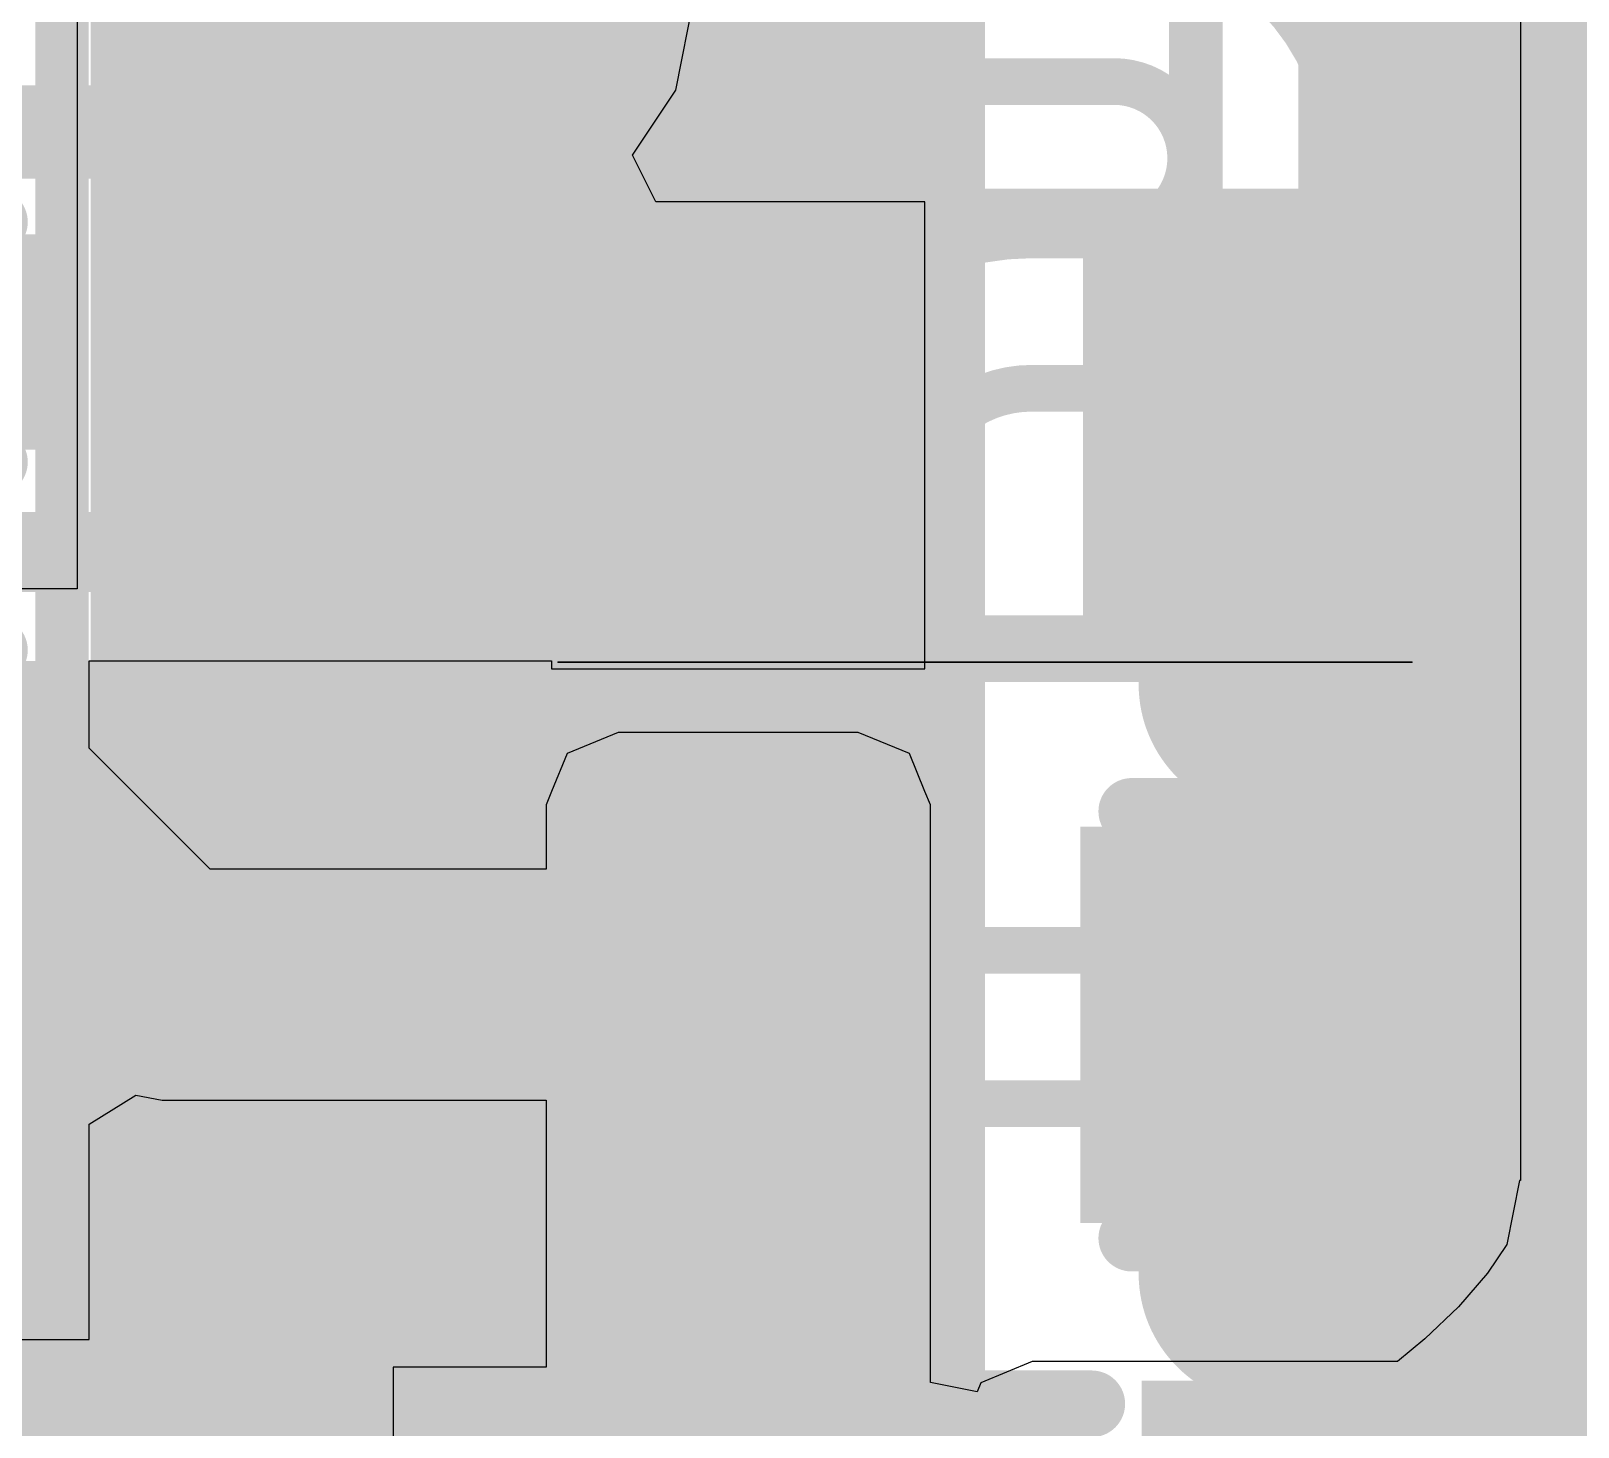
# Model space of a CAD drawing. Header units: inches. Extents: x -6 to 283, y -12 to 154.
# Drawn here: x 28.235 to 31.181, y -4.128 to -1.469 of the extents above; entities that cross this region are included whole.
import ezdxf

# ---------------------------------------------------------------- set-up
doc = ezdxf.new("R2010")
doc.units = ezdxf.units.IN
for name, color, linetype in [('Bottom Layer', 5, 'Continuous'), ('Bottom Paste', 16, 'Continuous'), ('Bottom Solder', 6, 'Continuous'), ('Drill Drawing', 1, 'Continuous'), ('GND-1', 16, 'Continuous'), ('Signal L1', 76, 'Continuous'), ('Signal L2', 6, 'Continuous'), ('Top Layer', 1, 'Continuous'), ('Top Overlay', 2, 'Continuous'), ('Top Paste', 8, 'Continuous'), ('Top Solder', 216, 'Continuous'), ('Via Holes', 16, 'Continuous')]:
    doc.layers.add(name, color=color, linetype=linetype)

# ---------------------------------------------------------------- blocks, each defined once
blk = doc.blocks.new('R___0402_153')
at = {"layer": 'Top Layer'}
for points in [[(-0.6985, -0.3175), (-0.6985, 0.3175), (-0.2413, 0.3175), (-0.2413, -0.3175)], [(0.2413, -0.3175), (0.2413, 0.3175), (0.6985, 0.3175), (0.6985, -0.3175)]]:
    blk.add_hatch(color=1, dxfattribs=at).paths.add_polyline_path(points)
at = {"layer": 'Top Paste'}
for points in [[(-0.6985, -0.3175), (-0.6985, 0.3175), (-0.2413, 0.3175), (-0.2413, -0.3175)], [(0.2413, -0.3175), (0.2413, 0.3175), (0.6985, 0.3175), (0.6985, -0.3175)]]:
    blk.add_hatch(color=8, dxfattribs=at).paths.add_polyline_path(points)
at = {"layer": 'Top Solder'}
for points in [[(-0.7535, -0.3725), (-0.7535, 0.3725), (-0.1863, 0.3725), (-0.1863, -0.3725)], [(0.1863, -0.3725), (0.1863, 0.3725), (0.7535, 0.3725), (0.7535, -0.3725)]]:
    blk.add_hatch(color=216, dxfattribs=at).paths.add_polyline_path(points)
at = {"layer": 'Top Overlay'}
for points in [[(-0.7874, 0.4064, 0.127, 0.127, 0), (0.7874, 0.4064, 0.127, 0.127, 0)], [(-0.7874, -0.4064, 0.127, 0.127, 0), (-0.7874, 0.4064, 0.127, 0.127, 0)], [(0.7874, -0.4064, 0.127, 0.127, 0), (0.7874, 0.4064, 0.127, 0.127, 0)], [(-0.7874, -0.4064, 0.127, 0.127, 0), (0.7874, -0.4064, 0.127, 0.127, 0)], [(-0.8128, -0.4318, 0.00323, 0.00323, 0), (0.8128, -0.4318, 0.00323, 0.00323, 0)]]:
    blk.add_lwpolyline(points, format="xyseb", dxfattribs=at)
for points in [[(-0.8191, 0.4064, 0.0635, 0.0635, 1), (-0.7556, 0.4064, 0.0635, 0.0635, 1)], [(-0.8191, 0.4064, 0.0635, 0.0635, 1), (-0.7556, 0.4064, 0.0635, 0.0635, 1)], [(0.7556, 0.4064, 0.0635, 0.0635, 1), (0.8191, 0.4064, 0.0635, 0.0635, 1)], [(0.7556, 0.4064, 0.0635, 0.0635, 1), (0.8191, 0.4064, 0.0635, 0.0635, 1)], [(-0.8191, -0.4064, 0.0635, 0.0635, 1), (-0.7556, -0.4064, 0.0635, 0.0635, 1)], [(-0.8191, -0.4064, 0.0635, 0.0635, 1), (-0.7556, -0.4064, 0.0635, 0.0635, 1)], [(0.7556, -0.4064, 0.0635, 0.0635, 1), (0.8191, -0.4064, 0.0635, 0.0635, 1)], [(0.7556, -0.4064, 0.0635, 0.0635, 1), (0.8191, -0.4064, 0.0635, 0.0635, 1)], [(-0.8136, -0.4318, 0.00161, 0.00161, 1), (-0.812, -0.4318, 0.00161, 0.00161, 1)], [(0.812, -0.4318, 0.00161, 0.00161, 1), (0.8136, -0.4318, 0.00161, 0.00161, 1)]]:
    blk.add_lwpolyline(points, format="xyseb", close=True, dxfattribs=at)
blk = doc.blocks.new('SWPA3015S2R2MT_B_182')
at = {"layer": 'Bottom Layer'}
for points in [[(-1.9, 1.66), (-0.4, 1.66), (-0.4, -1.66), (-1.9, -1.66)], [(0.4, 1.66), (1.9, 1.66), (1.9, -1.66), (0.4, -1.66)]]:
    blk.add_hatch(color=5, dxfattribs=at).paths.add_polyline_path(points)
at = {"layer": 'Bottom Paste'}
for points in [[(-1.9, 1.66), (-0.4, 1.66), (-0.4, -1.66), (-1.9, -1.66)], [(0.4, 1.66), (1.9, 1.66), (1.9, -1.66), (0.4, -1.66)]]:
    blk.add_hatch(color=16, dxfattribs=at).paths.add_polyline_path(points)
at = {"layer": 'Bottom Solder'}
for points in [[(-2.0016, 1.7616), (-0.2984, 1.7616), (-0.2984, -1.7616), (-2.0016, -1.7616)], [(0.2984, 1.7616), (2.0016, 1.7616), (2.0016, -1.7616), (0.2984, -1.7616)]]:
    blk.add_hatch(color=6, dxfattribs=at).paths.add_polyline_path(points)
blk = doc.blocks.new('IND_0603__1608_M_______193')
at = {"layer": 'Top Layer'}
for points in [[(-1, 0.4), (-0.4, 0.4), (-0.4, -0.4), (-1, -0.4)], [(0.4, 0.4), (1, 0.4), (1, -0.4), (0.4, -0.4)]]:
    blk.add_hatch(color=1, dxfattribs=at).paths.add_polyline_path(points)
at = {"layer": 'Top Paste'}
for points in [[(-1, 0.4), (-0.4, 0.4), (-0.4, -0.4), (-1, -0.4)], [(0.4, 0.4), (1, 0.4), (1, -0.4), (0.4, -0.4)]]:
    blk.add_hatch(color=8, dxfattribs=at).paths.add_polyline_path(points)
at = {"layer": 'Top Solder'}
for points in [[(-1.1016, 0.5016), (-0.2984, 0.5016), (-0.2984, -0.5016), (-1.1016, -0.5016)], [(0.2984, 0.5016), (1.1016, 0.5016), (1.1016, -0.5016), (0.2984, -0.5016)]]:
    blk.add_hatch(color=216, dxfattribs=at).paths.add_polyline_path(points)
at = {"layer": 'Top Overlay'}
for points in [[(0.2286, 0.4572, 0.127, 0.127, 0), (-0.2032, 0.4572, 0.127, 0.127, 0)], [(0.2286, -0.4572, 0.127, 0.127, 0), (-0.2032, -0.4572, 0.127, 0.127, 0)]]:
    blk.add_lwpolyline(points, format="xyseb", dxfattribs=at)
for points in [[(-0.235, 0.4572, 0.0635, 0.0635, 1), (-0.1715, 0.4572, 0.0635, 0.0635, 1)], [(0.1968, 0.4572, 0.0635, 0.0635, 1), (0.2603, 0.4572, 0.0635, 0.0635, 1)], [(-0.235, -0.4572, 0.0635, 0.0635, 1), (-0.1715, -0.4572, 0.0635, 0.0635, 1)], [(0.1968, -0.4572, 0.0635, 0.0635, 1), (0.2603, -0.4572, 0.0635, 0.0635, 1)]]:
    blk.add_lwpolyline(points, format="xyseb", close=True, dxfattribs=at)
blk = doc.blocks.new('CAP_0201_222')
at = {"layer": 'Top Layer'}
for points in [[(-0.45, 0.15), (-0.15, 0.15), (-0.15, -0.15), (-0.45, -0.15)], [(0.15, 0.15), (0.45, 0.15), (0.45, -0.15), (0.15, -0.15)]]:
    blk.add_hatch(color=1, dxfattribs=at).paths.add_polyline_path(points)
at = {"layer": 'Top Paste'}
for points in [[(-0.45, 0.15), (-0.15, 0.15), (-0.15, -0.15), (-0.45, -0.15)], [(0.15, 0.15), (0.45, 0.15), (0.45, -0.15), (0.15, -0.15)]]:
    blk.add_hatch(color=8, dxfattribs=at).paths.add_polyline_path(points)
at = {"layer": 'Top Solder'}
for points in [[(-0.505, 0.205), (-0.095, 0.205), (-0.095, -0.205), (-0.505, -0.205)], [(0.095, 0.205), (0.505, 0.205), (0.505, -0.205), (0.095, -0.205)]]:
    blk.add_hatch(color=216, dxfattribs=at).paths.add_polyline_path(points)
at = {"layer": 'Top Overlay'}
for points in [[(-0.5334, 0.2286, 0.127, 0.127, 0), (-0.5334, -0.2286, 0.127, 0.127, 0)], [(-0.2032, 0.2286, 0.127, 0.127, 0), (-0.5334, 0.2286, 0.127, 0.127, 0)], [(0.5334, 0.2286, 0.127, 0.127, 0), (0.2032, 0.2286, 0.127, 0.127, 0)], [(0.5334, 0.2286, 0.127, 0.127, 0), (0.5334, -0.2286, 0.127, 0.127, 0)], [(-0.2032, -0.2286, 0.127, 0.127, 0), (-0.5334, -0.2286, 0.127, 0.127, 0)], [(0.5334, -0.2286, 0.127, 0.127, 0), (0.2032, -0.2286, 0.127, 0.127, 0)]]:
    blk.add_lwpolyline(points, format="xyseb", dxfattribs=at)
for points in [[(-0.5651, 0.2286, 0.0635, 0.0635, 1), (-0.5016, 0.2286, 0.0635, 0.0635, 1)], [(-0.5651, 0.2286, 0.0635, 0.0635, 1), (-0.5016, 0.2286, 0.0635, 0.0635, 1)], [(-0.2349, 0.2286, 0.0635, 0.0635, 1), (-0.1714, 0.2286, 0.0635, 0.0635, 1)], [(0.1714, 0.2286, 0.0635, 0.0635, 1), (0.2349, 0.2286, 0.0635, 0.0635, 1)], [(0.5016, 0.2286, 0.0635, 0.0635, 1), (0.5651, 0.2286, 0.0635, 0.0635, 1)], [(0.5016, 0.2286, 0.0635, 0.0635, 1), (0.5651, 0.2286, 0.0635, 0.0635, 1)], [(-0.5651, -0.2286, 0.0635, 0.0635, 1), (-0.5016, -0.2286, 0.0635, 0.0635, 1)], [(-0.5651, -0.2286, 0.0635, 0.0635, 1), (-0.5016, -0.2286, 0.0635, 0.0635, 1)], [(-0.2349, -0.2286, 0.0635, 0.0635, 1), (-0.1714, -0.2286, 0.0635, 0.0635, 1)], [(0.1714, -0.2286, 0.0635, 0.0635, 1), (0.2349, -0.2286, 0.0635, 0.0635, 1)], [(0.5016, -0.2286, 0.0635, 0.0635, 1), (0.5651, -0.2286, 0.0635, 0.0635, 1)], [(0.5016, -0.2286, 0.0635, 0.0635, 1), (0.5651, -0.2286, 0.0635, 0.0635, 1)]]:
    blk.add_lwpolyline(points, format="xyseb", close=True, dxfattribs=at)
blk = doc.blocks.new('CAP_0201_229')
at = {"layer": 'Top Layer'}
for points in [[(-0.45, 0.15), (-0.15, 0.15), (-0.15, -0.15), (-0.45, -0.15)], [(0.15, 0.15), (0.45, 0.15), (0.45, -0.15), (0.15, -0.15)]]:
    blk.add_hatch(color=1, dxfattribs=at).paths.add_polyline_path(points)
at = {"layer": 'Top Paste'}
for points in [[(-0.45, 0.15), (-0.15, 0.15), (-0.15, -0.15), (-0.45, -0.15)], [(0.15, 0.15), (0.45, 0.15), (0.45, -0.15), (0.15, -0.15)]]:
    blk.add_hatch(color=8, dxfattribs=at).paths.add_polyline_path(points)
at = {"layer": 'Top Solder'}
for points in [[(-0.505, 0.205), (-0.095, 0.205), (-0.095, -0.205), (-0.505, -0.205)], [(0.095, 0.205), (0.505, 0.205), (0.505, -0.205), (0.095, -0.205)]]:
    blk.add_hatch(color=216, dxfattribs=at).paths.add_polyline_path(points)
at = {"layer": 'Top Overlay'}
for points in [[(-0.2032, 0.2286, 0.127, 0.127, 0), (-0.5334, 0.2286, 0.127, 0.127, 0)], [(-0.5334, 0.2286, 0.127, 0.127, 0), (-0.5334, -0.2286, 0.127, 0.127, 0)], [(0.5334, 0.2286, 0.127, 0.127, 0), (0.2032, 0.2286, 0.127, 0.127, 0)], [(0.5334, 0.2286, 0.127, 0.127, 0), (0.5334, -0.2286, 0.127, 0.127, 0)], [(-0.2032, -0.2286, 0.127, 0.127, 0), (-0.5334, -0.2286, 0.127, 0.127, 0)], [(0.5334, -0.2286, 0.127, 0.127, 0), (0.2032, -0.2286, 0.127, 0.127, 0)]]:
    blk.add_lwpolyline(points, format="xyseb", dxfattribs=at)
for points in [[(-0.5651, 0.2286, 0.0635, 0.0635, 1), (-0.5016, 0.2286, 0.0635, 0.0635, 1)], [(-0.5651, 0.2286, 0.0635, 0.0635, 1), (-0.5016, 0.2286, 0.0635, 0.0635, 1)], [(-0.2349, 0.2286, 0.0635, 0.0635, 1), (-0.1714, 0.2286, 0.0635, 0.0635, 1)], [(0.1714, 0.2286, 0.0635, 0.0635, 1), (0.2349, 0.2286, 0.0635, 0.0635, 1)], [(0.5016, 0.2286, 0.0635, 0.0635, 1), (0.5651, 0.2286, 0.0635, 0.0635, 1)], [(0.5016, 0.2286, 0.0635, 0.0635, 1), (0.5651, 0.2286, 0.0635, 0.0635, 1)], [(-0.5651, -0.2286, 0.0635, 0.0635, 1), (-0.5016, -0.2286, 0.0635, 0.0635, 1)], [(-0.5651, -0.2286, 0.0635, 0.0635, 1), (-0.5016, -0.2286, 0.0635, 0.0635, 1)], [(-0.2349, -0.2286, 0.0635, 0.0635, 1), (-0.1714, -0.2286, 0.0635, 0.0635, 1)], [(0.1714, -0.2286, 0.0635, 0.0635, 1), (0.2349, -0.2286, 0.0635, 0.0635, 1)], [(0.5016, -0.2286, 0.0635, 0.0635, 1), (0.5651, -0.2286, 0.0635, 0.0635, 1)], [(0.5016, -0.2286, 0.0635, 0.0635, 1), (0.5651, -0.2286, 0.0635, 0.0635, 1)]]:
    blk.add_lwpolyline(points, format="xyseb", close=True, dxfattribs=at)
blk = doc.blocks.new('C___0402_240')
at = {"layer": 'Top Layer'}
for points in [[(-0.6985, -0.3175), (-0.6985, 0.3175), (-0.2413, 0.3175), (-0.2413, -0.3175)], [(0.2413, -0.3175), (0.2413, 0.3175), (0.6985, 0.3175), (0.6985, -0.3175)]]:
    blk.add_hatch(color=1, dxfattribs=at).paths.add_polyline_path(points)
at = {"layer": 'Top Paste'}
for points in [[(-0.6985, -0.3175), (-0.6985, 0.3175), (-0.2413, 0.3175), (-0.2413, -0.3175)], [(0.2413, -0.3175), (0.2413, 0.3175), (0.6985, 0.3175), (0.6985, -0.3175)]]:
    blk.add_hatch(color=8, dxfattribs=at).paths.add_polyline_path(points)
at = {"layer": 'Top Solder'}
for points in [[(-0.7585, -0.3775), (-0.7585, 0.3775), (-0.1813, 0.3775), (-0.1813, -0.3775)], [(0.1813, -0.3775), (0.1813, 0.3775), (0.7585, 0.3775), (0.7585, -0.3775)]]:
    blk.add_hatch(color=216, dxfattribs=at).paths.add_polyline_path(points)
at = {"layer": 'Top Overlay'}
for points in [[(-0.2794, 0.4064, 0.127, 0.127, 0), (-0.7874, 0.4064, 0.127, 0.127, 0)], [(-0.7874, 0.4064, 0.127, 0.127, 0), (-0.7874, -0.4064, 0.127, 0.127, 0)], [(0.7874, 0.4064, 0.127, 0.127, 0), (0.2794, 0.4064, 0.127, 0.127, 0)], [(0.7874, 0.4064, 0.127, 0.127, 0), (0.7874, -0.4064, 0.127, 0.127, 0)], [(-0.2794, -0.4064, 0.127, 0.127, 0), (-0.7874, -0.4064, 0.127, 0.127, 0)], [(0.7874, -0.4064, 0.127, 0.127, 0), (0.2794, -0.4064, 0.127, 0.127, 0)]]:
    blk.add_lwpolyline(points, format="xyseb", dxfattribs=at)
for points in [[(-0.8191, 0.4064, 0.0635, 0.0635, 1), (-0.7556, 0.4064, 0.0635, 0.0635, 1)], [(-0.8191, 0.4064, 0.0635, 0.0635, 1), (-0.7556, 0.4064, 0.0635, 0.0635, 1)], [(-0.3112, 0.4064, 0.0635, 0.0635, 1), (-0.2477, 0.4064, 0.0635, 0.0635, 1)], [(0.2477, 0.4064, 0.0635, 0.0635, 1), (0.3111, 0.4064, 0.0635, 0.0635, 1)], [(0.7557, 0.4064, 0.0635, 0.0635, 1), (0.8192, 0.4064, 0.0635, 0.0635, 1)], [(0.7557, 0.4064, 0.0635, 0.0635, 1), (0.8192, 0.4064, 0.0635, 0.0635, 1)], [(-0.8191, -0.4064, 0.0635, 0.0635, 1), (-0.7556, -0.4064, 0.0635, 0.0635, 1)], [(-0.8191, -0.4064, 0.0635, 0.0635, 1), (-0.7556, -0.4064, 0.0635, 0.0635, 1)], [(-0.3111, -0.4064, 0.0635, 0.0635, 1), (-0.2477, -0.4064, 0.0635, 0.0635, 1)], [(0.2477, -0.4064, 0.0635, 0.0635, 1), (0.3111, -0.4064, 0.0635, 0.0635, 1)], [(0.7556, -0.4064, 0.0635, 0.0635, 1), (0.8191, -0.4064, 0.0635, 0.0635, 1)], [(0.7556, -0.4064, 0.0635, 0.0635, 1), (0.8191, -0.4064, 0.0635, 0.0635, 1)]]:
    blk.add_lwpolyline(points, format="xyseb", close=True, dxfattribs=at)
blk = doc.blocks.new('CAP_0201_312')
at = {"layer": 'Top Layer'}
for points in [[(-0.45, 0.15), (-0.15, 0.15), (-0.15, -0.15), (-0.45, -0.15)], [(0.15, 0.15), (0.45, 0.15), (0.45, -0.15), (0.15, -0.15)]]:
    blk.add_hatch(color=1, dxfattribs=at).paths.add_polyline_path(points)
at = {"layer": 'Top Paste'}
for points in [[(-0.45, 0.15), (-0.15, 0.15), (-0.15, -0.15), (-0.45, -0.15)], [(0.15, 0.15), (0.45, 0.15), (0.45, -0.15), (0.15, -0.15)]]:
    blk.add_hatch(color=8, dxfattribs=at).paths.add_polyline_path(points)
at = {"layer": 'Top Solder'}
for points in [[(-0.505, 0.205), (-0.095, 0.205), (-0.095, -0.205), (-0.505, -0.205)], [(0.095, 0.205), (0.505, 0.205), (0.505, -0.205), (0.095, -0.205)]]:
    blk.add_hatch(color=216, dxfattribs=at).paths.add_polyline_path(points)
at = {"layer": 'Top Overlay'}
for points in [[(-0.2032, 0.2286, 0.127, 0.127, 0), (-0.5334, 0.2286, 0.127, 0.127, 0)], [(-0.5334, 0.2286, 0.127, 0.127, 0), (-0.5334, -0.2286, 0.127, 0.127, 0)], [(0.5334, 0.2286, 0.127, 0.127, 0), (0.2032, 0.2286, 0.127, 0.127, 0)], [(0.5334, 0.2286, 0.127, 0.127, 0), (0.5334, -0.2286, 0.127, 0.127, 0)], [(-0.2032, -0.2286, 0.127, 0.127, 0), (-0.5334, -0.2286, 0.127, 0.127, 0)], [(0.5334, -0.2286, 0.127, 0.127, 0), (0.2032, -0.2286, 0.127, 0.127, 0)]]:
    blk.add_lwpolyline(points, format="xyseb", dxfattribs=at)
for points in [[(-0.5651, 0.2286, 0.0635, 0.0635, 1), (-0.5016, 0.2286, 0.0635, 0.0635, 1)], [(-0.5651, 0.2286, 0.0635, 0.0635, 1), (-0.5016, 0.2286, 0.0635, 0.0635, 1)], [(-0.235, 0.2286, 0.0635, 0.0635, 1), (-0.1715, 0.2286, 0.0635, 0.0635, 1)], [(0.1714, 0.2286, 0.0635, 0.0635, 1), (0.2349, 0.2286, 0.0635, 0.0635, 1)], [(0.5016, 0.2286, 0.0635, 0.0635, 1), (0.5651, 0.2286, 0.0635, 0.0635, 1)], [(0.5016, 0.2286, 0.0635, 0.0635, 1), (0.5651, 0.2286, 0.0635, 0.0635, 1)], [(-0.5651, -0.2286, 0.0635, 0.0635, 1), (-0.5016, -0.2286, 0.0635, 0.0635, 1)], [(-0.5651, -0.2286, 0.0635, 0.0635, 1), (-0.5016, -0.2286, 0.0635, 0.0635, 1)], [(-0.235, -0.2286, 0.0635, 0.0635, 1), (-0.1715, -0.2286, 0.0635, 0.0635, 1)], [(0.1714, -0.2286, 0.0635, 0.0635, 1), (0.2349, -0.2286, 0.0635, 0.0635, 1)], [(0.5016, -0.2286, 0.0635, 0.0635, 1), (0.5651, -0.2286, 0.0635, 0.0635, 1)], [(0.5016, -0.2286, 0.0635, 0.0635, 1), (0.5651, -0.2286, 0.0635, 0.0635, 1)]]:
    blk.add_lwpolyline(points, format="xyseb", close=True, dxfattribs=at)

msp = doc.modelspace()

# ---------------------------------------------------------------- hatches: boundary and pattern name
at = {"layer": 'Bottom Layer'}
msp.add_hatch(color=5, dxfattribs=at).paths.add_polyline_path([(27.1043, -4.4856), (29.9501, -4.4856), (29.9501, -2.6692), (27.1043, -2.6692)])
at = {"layer": 'GND-1'}
h = msp.add_hatch(color=16, dxfattribs=at)
edge = h.paths.add_edge_path()
edge.add_arc((28.8257, -2.0629), 0.15, 0, 360)
h = msp.add_hatch(color=16, dxfattribs=at)
edge = h.paths.add_edge_path()
edge.add_arc((30.5958, -2.7134), 0.15, 0, 360)
h = msp.add_hatch(color=16, dxfattribs=at)
edge = h.paths.add_edge_path()
edge.add_arc((28.8257, -2.8783), 0.15, 0, 360)
h = msp.add_hatch(color=16, dxfattribs=at)
edge = h.paths.add_edge_path()
edge.add_arc((28.8257, -3.6853), 0.15, 0, 360)
h = msp.add_hatch(color=16, dxfattribs=at)
edge = h.paths.add_edge_path()
edge.add_arc((30.5958, -3.8359), 0.15, 0, 360)
at = {"layer": 'Signal L1'}
h = msp.add_hatch(color=76, dxfattribs=at)
edge = h.paths.add_edge_path()
edge.add_arc((28.8257, -2.0629), 0.15, 0, 360)
h = msp.add_hatch(color=76, dxfattribs=at)
edge = h.paths.add_edge_path()
edge.add_arc((30.5958, -2.7134), 0.15, 0, 360)
h = msp.add_hatch(color=76, dxfattribs=at)
edge = h.paths.add_edge_path()
edge.add_arc((28.8257, -2.8783), 0.15, 0, 360)
h = msp.add_hatch(color=76, dxfattribs=at)
edge = h.paths.add_edge_path()
edge.add_arc((28.8257, -3.6853), 0.15, 0, 360)
h = msp.add_hatch(color=76, dxfattribs=at)
edge = h.paths.add_edge_path()
edge.add_arc((30.5958, -3.8359), 0.15, 0, 360)
at = {"layer": 'Top Layer'}
h = msp.add_hatch(color=1, dxfattribs=at)
edge = h.paths.add_edge_path()
edge.add_arc((28.8257, -2.0629), 0.15, 0, 360)
h = msp.add_hatch(color=1, dxfattribs=at)
edge = h.paths.add_edge_path()
edge.add_arc((30.5958, -2.7134), 0.15, 0, 360)
h = msp.add_hatch(color=1, dxfattribs=at)
edge = h.paths.add_edge_path()
edge.add_arc((28.8257, -2.8783), 0.15, 0, 360)
msp.add_hatch(color=1, dxfattribs=at).paths.add_polyline_path([(29.3532, -4.9411), (29.8104, -4.9411), (29.8104, -2.9429), (29.3532, -2.9429)])
h = msp.add_hatch(color=1, dxfattribs=at)
edge = h.paths.add_edge_path()
edge.add_arc((28.8257, -3.6853), 0.15, 0, 360)
h = msp.add_hatch(color=1, dxfattribs=at)
edge = h.paths.add_edge_path()
edge.add_arc((30.5958, -3.8359), 0.15, 0, 360)
at = {"layer": 'Top Solder'}
h = msp.add_hatch(color=216, dxfattribs=at)
edge = h.paths.add_edge_path()
edge.add_arc((28.8257, -2.0629), 0.2516, 0, 360)
h = msp.add_hatch(color=216, dxfattribs=at)
edge = h.paths.add_edge_path()
edge.add_arc((30.5958, -2.7134), 0.2516, 0, 360)
h = msp.add_hatch(color=216, dxfattribs=at)
edge = h.paths.add_edge_path()
edge.add_arc((28.8257, -2.8783), 0.2516, 0, 360)
h = msp.add_hatch(color=216, dxfattribs=at)
edge = h.paths.add_edge_path()
edge.add_arc((28.8257, -3.6853), 0.2516, 0, 360)
h = msp.add_hatch(color=216, dxfattribs=at)
edge = h.paths.add_edge_path()
edge.add_arc((30.5958, -3.8359), 0.2516, 0, 360)
at = {"layer": 'Via Holes'}
h = msp.add_hatch(color=7, dxfattribs=at)
edge = h.paths.add_edge_path()
edge.add_arc((28.8257, -2.0629), 0.075, 0, 360)
h = msp.add_hatch(color=7, dxfattribs=at)
edge = h.paths.add_edge_path()
edge.add_arc((30.5958, -2.7134), 0.075, 0, 360)
h = msp.add_hatch(color=7, dxfattribs=at)
edge = h.paths.add_edge_path()
edge.add_arc((28.8257, -2.8783), 0.075, 0, 360)
h = msp.add_hatch(color=7, dxfattribs=at)
edge = h.paths.add_edge_path()
edge.add_arc((28.8257, -3.6853), 0.075, 0, 360)
h = msp.add_hatch(color=7, dxfattribs=at)
edge = h.paths.add_edge_path()
edge.add_arc((30.5958, -3.8359), 0.075, 0, 360)

# ---------------------------------------------------------------- linework, layer by layer
at = {"layer": 'Bottom Layer'}
for p, q in [((28.3231, -0.9509), (28.3231, -2.5317)), ((28.3231, -2.5317), (27.1043, -2.5317))]:
    msp.add_line(p, q, dxfattribs=at)
msp.add_lwpolyline([(29.2001, -2.7379, 0.254, 0.254, 0), (29.2001, 3.0464, 0.254, 0.254, 0)], format="xyseb", dxfattribs=at)
msp.add_lwpolyline([(29.1366, -2.7379, 0.127, 0.127, 1), (29.2636, -2.7379, 0.127, 0.127, 1)], format="xyseb", close=True, dxfattribs=at)
at = {"layer": 'Drill Drawing'}
for points in [[(28.5717, -1.8089, 0.0508, 0.0508, 0), (29.0797, -1.8089, 0.0508, 0.0508, 0)], [(28.5717, -1.8089, 0.0508, 0.0508, 0), (28.8257, -2.3169, 0.0508, 0.0508, 0)], [(28.8257, -2.3169, 0.0508, 0.0508, 0), (29.0797, -1.8089, 0.0508, 0.0508, 0)], [(30.3418, -2.4594, 0.0508, 0.0508, 0), (30.8498, -2.4594, 0.0508, 0.0508, 0)], [(30.3418, -2.4594, 0.0508, 0.0508, 0), (30.5958, -2.9674, 0.0508, 0.0508, 0)], [(30.5958, -2.9674, 0.0508, 0.0508, 0), (30.8498, -2.4594, 0.0508, 0.0508, 0)], [(28.5717, -2.6243, 0.0508, 0.0508, 0), (29.0797, -2.6243, 0.0508, 0.0508, 0)], [(28.5717, -2.6243, 0.0508, 0.0508, 0), (28.8257, -3.1323, 0.0508, 0.0508, 0)], [(28.8257, -3.1323, 0.0508, 0.0508, 0), (29.0797, -2.6243, 0.0508, 0.0508, 0)], [(28.5717, -3.4313, 0.0508, 0.0508, 0), (29.0797, -3.4313, 0.0508, 0.0508, 0)], [(28.5717, -3.4313, 0.0508, 0.0508, 0), (28.8257, -3.9393, 0.0508, 0.0508, 0)], [(28.8257, -3.9393, 0.0508, 0.0508, 0), (29.0797, -3.4313, 0.0508, 0.0508, 0)], [(30.3418, -3.5819, 0.0508, 0.0508, 0), (30.8498, -3.5819, 0.0508, 0.0508, 0)], [(30.3418, -3.5819, 0.0508, 0.0508, 0), (30.5958, -4.0899, 0.0508, 0.0508, 0)], [(30.5958, -4.0899, 0.0508, 0.0508, 0), (30.8498, -3.5819, 0.0508, 0.0508, 0)]]:
    msp.add_lwpolyline(points, format="xyseb", dxfattribs=at)
for points in [[(28.559, -1.8089, 0.0254, 0.0254, 1), (28.5844, -1.8089, 0.0254, 0.0254, 1)], [(28.559, -1.8089, 0.0254, 0.0254, 1), (28.5844, -1.8089, 0.0254, 0.0254, 1)], [(29.067, -1.8089, 0.0254, 0.0254, 1), (29.0924, -1.8089, 0.0254, 0.0254, 1)], [(29.067, -1.8089, 0.0254, 0.0254, 1), (29.0924, -1.8089, 0.0254, 0.0254, 1)], [(28.813, -2.3169, 0.0254, 0.0254, 1), (28.8384, -2.3169, 0.0254, 0.0254, 1)], [(28.813, -2.3169, 0.0254, 0.0254, 1), (28.8384, -2.3169, 0.0254, 0.0254, 1)], [(30.3291, -2.4594, 0.0254, 0.0254, 1), (30.3545, -2.4594, 0.0254, 0.0254, 1)], [(30.3291, -2.4594, 0.0254, 0.0254, 1), (30.3545, -2.4594, 0.0254, 0.0254, 1)], [(30.8371, -2.4594, 0.0254, 0.0254, 1), (30.8625, -2.4594, 0.0254, 0.0254, 1)], [(30.8371, -2.4594, 0.0254, 0.0254, 1), (30.8625, -2.4594, 0.0254, 0.0254, 1)], [(28.559, -2.6243, 0.0254, 0.0254, 1), (28.5844, -2.6243, 0.0254, 0.0254, 1)], [(28.559, -2.6243, 0.0254, 0.0254, 1), (28.5844, -2.6243, 0.0254, 0.0254, 1)], [(29.067, -2.6243, 0.0254, 0.0254, 1), (29.0924, -2.6243, 0.0254, 0.0254, 1)], [(29.067, -2.6243, 0.0254, 0.0254, 1), (29.0924, -2.6243, 0.0254, 0.0254, 1)], [(30.5831, -2.9674, 0.0254, 0.0254, 1), (30.6085, -2.9674, 0.0254, 0.0254, 1)], [(30.5831, -2.9674, 0.0254, 0.0254, 1), (30.6085, -2.9674, 0.0254, 0.0254, 1)], [(28.813, -3.1323, 0.0254, 0.0254, 1), (28.8384, -3.1323, 0.0254, 0.0254, 1)], [(28.813, -3.1323, 0.0254, 0.0254, 1), (28.8384, -3.1323, 0.0254, 0.0254, 1)], [(28.559, -3.4313, 0.0254, 0.0254, 1), (28.5844, -3.4313, 0.0254, 0.0254, 1)], [(28.559, -3.4313, 0.0254, 0.0254, 1), (28.5844, -3.4313, 0.0254, 0.0254, 1)], [(29.067, -3.4313, 0.0254, 0.0254, 1), (29.0924, -3.4313, 0.0254, 0.0254, 1)], [(29.067, -3.4313, 0.0254, 0.0254, 1), (29.0924, -3.4313, 0.0254, 0.0254, 1)], [(30.3291, -3.5819, 0.0254, 0.0254, 1), (30.3545, -3.5819, 0.0254, 0.0254, 1)], [(30.3291, -3.5819, 0.0254, 0.0254, 1), (30.3545, -3.5819, 0.0254, 0.0254, 1)], [(30.8371, -3.5819, 0.0254, 0.0254, 1), (30.8625, -3.5819, 0.0254, 0.0254, 1)], [(30.8371, -3.5819, 0.0254, 0.0254, 1), (30.8625, -3.5819, 0.0254, 0.0254, 1)], [(28.813, -3.9393, 0.0254, 0.0254, 1), (28.8384, -3.9393, 0.0254, 0.0254, 1)], [(28.813, -3.9393, 0.0254, 0.0254, 1), (28.8384, -3.9393, 0.0254, 0.0254, 1)], [(30.5831, -4.0899, 0.0254, 0.0254, 1), (30.6085, -4.0899, 0.0254, 0.0254, 1)], [(30.5831, -4.0899, 0.0254, 0.0254, 1), (30.6085, -4.0899, 0.0254, 0.0254, 1)]]:
    msp.add_lwpolyline(points, format="xyseb", close=True, dxfattribs=at)
at = {"layer": 'Signal L1'}
for points in [[(31.1215, -3.0681, 0.0889, 0.0889, 0), (31.1215, 6.4938, 0.0889, 0.0889, 0)], [(29.0033, -1.5656, 0.0889, 0.0889, -1), (29.0033, -0.6893, 0.0889, 0.0889, 0)], [(30.2973, -1.2735, 0.0889, 0.0889, -0.999994), (30.2973, -2.1498, 0.0889, 0.0889, 0)], [(29.0033, -1.5656, 0.0889, 0.0889, 0), (30.2973, -1.5656, 0.0889, 0.0889, 0)], [(30.2973, -1.5656, 0.0889, 0.0889, -1), (30.2973, -1.8577, 0.0889, 0.0889, 0)], [(29.6191, -2.379, 0.0889, 0.0889, -0.414214), (30.1404, -1.8577, 0.0889, 0.0889, 0)], [(30.1404, -1.8577, 0.0889, 0.0889, 0), (30.2973, -1.8577, 0.0889, 0.0889, 0)], [(29.9112, -2.379, 0.0889, 0.0889, -0.414214), (30.1404, -2.1498, 0.0889, 0.0889, 0)], [(30.1404, -2.1498, 0.0889, 0.0889, 0), (30.2973, -2.1498, 0.0889, 0.0889, 0)], [(29.6191, -3.9317, 0.0889, 0.0889, 0), (29.6191, -2.379, 0.0889, 0.0889, 0)], [(29.9112, -3.0868, 0.0889, 0.0889, 0), (29.9112, -2.379, 0.0889, 0.0889, 0)], [(31.1215, -3.0681, 0.0889, 0.0889, -0.414214), (31.0259, -3.1636, 0.0889, 0.0889, 0)], [(30.0445, -3.2201, 0.0889, 0.0889, -0.414214), (29.9112, -3.0868, 0.0889, 0.0889, 0)], [(31.0259, -3.4049, 0.0889, 0.0889, -1), (31.0259, -3.1636, 0.0889, 0.0889, 0)], [(30.0445, -3.2201, 0.0889, 0.0889, 0), (30.2776, -3.2201, 0.0889, 0.0889, 0)], [(30.2776, -3.2201, 0.0889, 0.0889, -0.992359), (30.2756, -3.5122, 0.0889, 0.0889, 0)], [(31.0259, -3.4049, 0.0889, 0.0889, -0.414214), (31.1215, -3.5004, 0.0889, 0.0889, 0)], [(29.9112, -3.6009, 0.0889, 0.0889, -0.386194), (29.9922, -3.513, 0.0889, 0.0889, 0)], [(29.9922, -3.513, 0.0889, 0.0889, -0.02182), (30.0099, -3.5122, 0.0889, 0.0889, 0)], [(30.0099, -3.5122, 0.0889, 0.0889, 0), (30.2756, -3.5122, 0.0889, 0.0889, 0)], [(31.1215, -4.7794, 0.0889, 0.0889, 0), (31.1215, -3.5004, 0.0889, 0.0889, 0)], [(29.9112, -3.9317, 0.0889, 0.0889, 0), (29.9112, -3.6009, 0.0889, 0.0889, 0)], [(29.6191, -3.9317, 0.0889, 0.0889, -0.414214), (29.3573, -4.1935, 0.0889, 0.0889, 0)], [(29.9112, -3.9317, 0.0889, 0.0889, -0.041586), (29.9035, -4.0234, 0.0889, 0.0889, 0)], [(29.9035, -4.0234, 0.0889, 0.0889, -0.020511), (29.8942, -4.0678, 0.0889, 0.0889, 0)], [(29.8942, -4.0678, 0.0889, 0.0889, -0.343228), (29.3573, -4.4856, 0.0889, 0.0889, 0)], [(28.2945, -4.1935, 0.0889, 0.0889, -0.198857), (28.1516, -4.1344, 0.0889, 0.0889, 0)]]:
    msp.add_lwpolyline(points, format="xyseb", dxfattribs=at)
for points in [[(28.9811, -1.5656, 0.0445, 0.0445, 1), (29.0255, -1.5656, 0.0445, 0.0445, 1)], [(28.9811, -1.5656, 0.0445, 0.0445, 1), (29.0255, -1.5656, 0.0445, 0.0445, 1)], [(30.2751, -1.5656, 0.0445, 0.0445, 1), (30.3195, -1.5656, 0.0445, 0.0445, 1)], [(30.2751, -1.5656, 0.0445, 0.0445, 1), (30.3195, -1.5656, 0.0445, 0.0445, 1)], [(30.1181, -1.8577, 0.0445, 0.0445, 1), (30.1626, -1.8577, 0.0445, 0.0445, 1)], [(30.1181, -1.8577, 0.0445, 0.0445, 1), (30.1626, -1.8577, 0.0445, 0.0445, 1)], [(30.2751, -1.8577, 0.0445, 0.0445, 1), (30.3195, -1.8577, 0.0445, 0.0445, 1)], [(30.2751, -1.8577, 0.0445, 0.0445, 1), (30.3195, -1.8577, 0.0445, 0.0445, 1)], [(30.1181, -2.1498, 0.0445, 0.0445, 1), (30.1626, -2.1498, 0.0445, 0.0445, 1)], [(30.1181, -2.1498, 0.0445, 0.0445, 1), (30.1626, -2.1498, 0.0445, 0.0445, 1)], [(30.2751, -2.1498, 0.0445, 0.0445, 1), (30.3195, -2.1498, 0.0445, 0.0445, 1)], [(30.2751, -2.1498, 0.0445, 0.0445, 1), (30.3195, -2.1498, 0.0445, 0.0445, 1)], [(29.5968, -2.379, 0.0445, 0.0445, 1), (29.6413, -2.379, 0.0445, 0.0445, 1)], [(29.5968, -2.379, 0.0445, 0.0445, 1), (29.6413, -2.379, 0.0445, 0.0445, 1)], [(29.8889, -2.379, 0.0445, 0.0445, 1), (29.9334, -2.379, 0.0445, 0.0445, 1)], [(29.8889, -2.379, 0.0445, 0.0445, 1), (29.9334, -2.379, 0.0445, 0.0445, 1)], [(31.0992, -3.0681, 0.0445, 0.0445, 1), (31.1437, -3.0681, 0.0445, 0.0445, 1)], [(31.0992, -3.0681, 0.0445, 0.0445, 1), (31.1437, -3.0681, 0.0445, 0.0445, 1)], [(29.8889, -3.0868, 0.0445, 0.0445, 1), (29.9334, -3.0868, 0.0445, 0.0445, 1)], [(29.8889, -3.0868, 0.0445, 0.0445, 1), (29.9334, -3.0868, 0.0445, 0.0445, 1)], [(31.0037, -3.1636, 0.0445, 0.0445, 1), (31.0481, -3.1636, 0.0445, 0.0445, 1)], [(31.0037, -3.1636, 0.0445, 0.0445, 1), (31.0481, -3.1636, 0.0445, 0.0445, 1)], [(30.0223, -3.2201, 0.0445, 0.0445, 1), (30.0668, -3.2201, 0.0445, 0.0445, 1)], [(30.0223, -3.2201, 0.0445, 0.0445, 1), (30.0668, -3.2201, 0.0445, 0.0445, 1)], [(30.2553, -3.2201, 0.0445, 0.0445, 1), (30.2998, -3.2201, 0.0445, 0.0445, 1)], [(30.2553, -3.2201, 0.0445, 0.0445, 1), (30.2998, -3.2201, 0.0445, 0.0445, 1)], [(31.0037, -3.4049, 0.0445, 0.0445, 1), (31.0481, -3.4049, 0.0445, 0.0445, 1)], [(31.0037, -3.4049, 0.0445, 0.0445, 1), (31.0481, -3.4049, 0.0445, 0.0445, 1)], [(29.9699, -3.513, 0.0445, 0.0445, 1), (30.0144, -3.513, 0.0445, 0.0445, 1)], [(29.9699, -3.513, 0.0445, 0.0445, 1), (30.0144, -3.513, 0.0445, 0.0445, 1)], [(29.9877, -3.5122, 0.0445, 0.0445, 1), (30.0321, -3.5122, 0.0445, 0.0445, 1)], [(29.9877, -3.5122, 0.0445, 0.0445, 1), (30.0321, -3.5122, 0.0445, 0.0445, 1)], [(30.2534, -3.5122, 0.0445, 0.0445, 1), (30.2978, -3.5122, 0.0445, 0.0445, 1)], [(30.2534, -3.5122, 0.0445, 0.0445, 1), (30.2978, -3.5122, 0.0445, 0.0445, 1)], [(31.0992, -3.5004, 0.0445, 0.0445, 1), (31.1437, -3.5004, 0.0445, 0.0445, 1)], [(31.0992, -3.5004, 0.0445, 0.0445, 1), (31.1437, -3.5004, 0.0445, 0.0445, 1)], [(29.8889, -3.6009, 0.0445, 0.0445, 1), (29.9334, -3.6009, 0.0445, 0.0445, 1)], [(29.8889, -3.6009, 0.0445, 0.0445, 1), (29.9334, -3.6009, 0.0445, 0.0445, 1)], [(29.5968, -3.9317, 0.0445, 0.0445, 1), (29.6413, -3.9317, 0.0445, 0.0445, 1)], [(29.5968, -3.9317, 0.0445, 0.0445, 1), (29.6413, -3.9317, 0.0445, 0.0445, 1)], [(29.8889, -3.9317, 0.0445, 0.0445, 1), (29.9334, -3.9317, 0.0445, 0.0445, 1)], [(29.8889, -3.9317, 0.0445, 0.0445, 1), (29.9334, -3.9317, 0.0445, 0.0445, 1)], [(29.8813, -4.0234, 0.0445, 0.0445, 1), (29.9258, -4.0234, 0.0445, 0.0445, 1)], [(29.8813, -4.0234, 0.0445, 0.0445, 1), (29.9258, -4.0234, 0.0445, 0.0445, 1)], [(29.872, -4.0678, 0.0445, 0.0445, 1), (29.9164, -4.0678, 0.0445, 0.0445, 1)], [(29.872, -4.0678, 0.0445, 0.0445, 1), (29.9164, -4.0678, 0.0445, 0.0445, 1)]]:
    msp.add_lwpolyline(points, format="xyseb", close=True, dxfattribs=at)
at = {"layer": 'Signal L2'}
for points in [[(31.0579, -1.8502, 0.1016, 0.1016, 0), (31.0579, 6.5913, 0.1016, 0.1016, 0)], [(30.7555, -1.9754, 0.1016, 0.1016, 0), (30.7555, 6.4831, 0.1016, 0.1016, 0)], [(30.4531, -2.1007, 0.1016, 0.1016, 0), (30.4531, 6.3858, 0.1016, 0.1016, 0)], [(28.5969, -8.2053, 0.1016, 0.1016, 0), (28.5969, 4.681, 0.1016, 0.1016, 0)], [(29.2017, -7.9548, 0.1016, 0.1016, 0), (29.2017, 4.681, 0.1016, 0.1016, 0)], [(29.8065, -7.7004, 0.1016, 0.1016, 0), (29.8065, 4.681, 0.1016, 0.1016, 0)], [(28.2945, -8.3306, 0.1016, 0.1016, 0), (28.2945, 4.3297, 0.1016, 0.1016, 0)], [(28.8993, -8.0801, 0.1016, 0.1016, 0), (28.8993, 4.3297, 0.1016, 0.1016, 0)], [(29.5041, -7.8274, 0.1016, 0.1016, 0), (29.5041, 4.3297, 0.1016, 0.1016, 0)], [(31.0579, -1.8502, 0.1016, 0.1016, 0), (31.837, -2.6293, 0.1016, 0.1016, 0)], [(30.7555, -1.9754, 0.1016, 0.1016, 0), (31.7117, -2.9317, 0.1016, 0.1016, 0)], [(30.4531, -2.1007, 0.1016, 0.1016, 0), (31.5865, -3.2341, 0.1016, 0.1016, 0)]]:
    msp.add_lwpolyline(points, format="xyseb", dxfattribs=at)
for points in [[(31.0325, -1.8502, 0.0508, 0.0508, 1), (31.0833, -1.8502, 0.0508, 0.0508, 1)], [(31.0325, -1.8502, 0.0508, 0.0508, 1), (31.0833, -1.8502, 0.0508, 0.0508, 1)], [(30.7301, -1.9754, 0.0508, 0.0508, 1), (30.7809, -1.9754, 0.0508, 0.0508, 1)], [(30.7301, -1.9754, 0.0508, 0.0508, 1), (30.7809, -1.9754, 0.0508, 0.0508, 1)], [(30.4277, -2.1007, 0.0508, 0.0508, 1), (30.4785, -2.1007, 0.0508, 0.0508, 1)], [(30.4277, -2.1007, 0.0508, 0.0508, 1), (30.4785, -2.1007, 0.0508, 0.0508, 1)]]:
    msp.add_lwpolyline(points, format="xyseb", close=True, dxfattribs=at)
at = {"layer": 'Top Layer'}
for p, q in [((31.0711, 3.6648), (31.0711, -3.6585)), ((29.4629, -1.5824), (29.5004, -1.3936)), ((29.3802, -1.7061), (29.4629, -1.5824)), ((29.4252, -1.795), (29.3802, -1.7061)), ((29.9374, -1.795), (29.4252, -1.795)), ((29.9374, -2.684), (29.9374, -1.795)), ((28.3457, -2.835), (28.3457, -2.6687)), ((28.3457, -2.6687), (29.2262, -2.6687)), ((29.2262, -2.6687), (29.2262, -2.684)), ((29.2262, -2.684), (29.9374, -2.684)), ((29.3532, -2.8054), (29.256, -2.8457)), ((29.8104, -2.8054), (29.3532, -2.8054)), ((29.9076, -2.8457), (29.8104, -2.8054)), ((28.5763, -3.0657), (28.3457, -2.835)), ((29.256, -2.8457), (29.2263, -2.9175)), ((29.9374, -2.9175), (29.9076, -2.8457)), ((29.2262, -2.9176), (29.2158, -2.9429)), ((29.2158, -2.9429), (29.2158, -3.0657)), ((29.2263, -2.9175), (29.2262, -2.9175)), ((29.2262, -2.9175), (29.2262, -2.9176)), ((29.9374, -2.9176), (29.9374, -2.9175)), ((29.9374, -2.9175), (29.9374, -2.9175)), ((29.9479, -2.9429), (29.9374, -2.9176)), ((29.9479, -4.0435), (29.9479, -2.9429)), ((29.2158, -3.0657), (28.5763, -3.0657)), ((28.3457, -3.551), (28.4346, -3.4959)), ((28.4346, -3.4959), (28.4851, -3.5059)), ((28.4851, -3.5059), (29.2158, -3.5059)), ((29.2158, -3.5059), (29.2158, -4.0141)), ((28.3457, -3.9611), (28.3457, -3.551)), ((31.0695, -3.6585), (31.0453, -3.7802)), ((31.0711, -3.6585), (31.0695, -3.6585)), ((31.0453, -3.7802), (31.0085, -3.8352)), ((31.0085, -3.8352), (30.953, -3.8989)), ((30.953, -3.8989), (30.889, -3.9602)), ((27.7917, -3.9611), (28.3457, -3.9611)), ((30.889, -3.9602), (30.8372, -4.0036)), ((30.1412, -4.0036), (30.044, -4.0439)), ((30.8372, -4.0036), (30.1412, -4.0036)), ((29.2158, -4.0141), (28.9247, -4.0141)), ((28.9247, -4.0141), (28.9247, -5.0681)), ((30.0368, -4.0612), (29.9479, -4.0435)), ((30.044, -4.0439), (30.0368, -4.0612))]:
    msp.add_line(p, q, dxfattribs=at)
for points in [[(29.275, -1.3936, 0.1778, 0.1778, 0), (29.275, -0.475, 0.1778, 0.1778, 0)], [(29.275, -1.3936, 0.1778, 0.1778, -0.414214), (29.007, -1.6616, 0.1778, 0.1778, 0)], [(26.24, -1.6616, 0.1778, 0.1778, 0), (29.007, -1.6616, 0.1778, 0.1778, 0)], [(30.4708, -2.2395, 0.1778, 0.1778, -0.414214), (30.5958, -2.3644, 0.1778, 0.1778, 0)], [(30.5958, -2.3644, 0.1778, 0.1778, 0), (30.5958, -2.3012, 0.1778, 0.1778, 0)], [(30.5958, -2.7134, 0.1778, 0.1778, 0), (30.5958, -2.3644, 0.1778, 0.1778, 0)], [(26.24, -2.4615, 0.1524, 0.1524, 0), (29.4802, -2.4615, 0.1524, 0.1524, 0)], [(28.1376, -2.9382, 0.1778, 0.1778, 0), (28.4851, -3.2858, 0.1778, 0.1778, 0)], [(29.5564, -3.2858, 0.1778, 0.1778, 0), (29.5818, -3.2604, 0.1778, 0.1778, 0)], [(28.4851, -3.2858, 0.1778, 0.1778, 0), (29.5564, -3.2858, 0.1778, 0.1778, 0)], [(30.4708, -3.362, 0.1778, 0.1778, -0.414214), (30.5958, -3.4869, 0.1778, 0.1778, 0)], [(30.5958, -3.4869, 0.1778, 0.1778, 0), (30.5958, -3.4236, 0.1778, 0.1778, 0)], [(30.5958, -3.8359, 0.1778, 0.1778, 0), (30.5958, -3.4869, 0.1778, 0.1778, 0)], [(31.3301, -3.6585, 0.254, 0.254, -0.221949), (31.1231, -4.102, 0.254, 0.254, 0)], [(30.9247, -4.2681, 0.254, 0.254, 0), (31.1231, -4.102, 0.254, 0.254, 0)]]:
    msp.add_lwpolyline(points, format="xyseb", dxfattribs=at)
for points in [[(29.2306, -1.3936, 0.0889, 0.0889, 1), (29.3195, -1.3936, 0.0889, 0.0889, 1)], [(29.2306, -1.3936, 0.0889, 0.0889, 1), (29.3195, -1.3936, 0.0889, 0.0889, 1)], [(28.9626, -1.6616, 0.0889, 0.0889, 1), (29.0515, -1.6616, 0.0889, 0.0889, 1)], [(28.9626, -1.6616, 0.0889, 0.0889, 1), (29.0515, -1.6616, 0.0889, 0.0889, 1)], [(30.4264, -2.2395, 0.0889, 0.0889, 1), (30.5153, -2.2395, 0.0889, 0.0889, 1)], [(30.5513, -2.3012, 0.0889, 0.0889, 1), (30.6402, -2.3012, 0.0889, 0.0889, 1)], [(30.5513, -2.3644, 0.0889, 0.0889, 1), (30.6402, -2.3644, 0.0889, 0.0889, 1)], [(30.5513, -2.3644, 0.0889, 0.0889, 1), (30.6402, -2.3644, 0.0889, 0.0889, 1)], [(30.5513, -2.3644, 0.0889, 0.0889, 1), (30.6402, -2.3644, 0.0889, 0.0889, 1)], [(29.4421, -2.4615, 0.0762, 0.0762, 1), (29.5183, -2.4615, 0.0762, 0.0762, 1)], [(30.5513, -2.7134, 0.0889, 0.0889, 1), (30.6402, -2.7134, 0.0889, 0.0889, 1)], [(29.5374, -3.2604, 0.0889, 0.0889, 1), (29.6263, -3.2604, 0.0889, 0.0889, 1)], [(28.4407, -3.2858, 0.0889, 0.0889, 1), (28.5296, -3.2858, 0.0889, 0.0889, 1)], [(28.4407, -3.2858, 0.0889, 0.0889, 1), (28.5296, -3.2858, 0.0889, 0.0889, 1)], [(29.5119, -3.2858, 0.0889, 0.0889, 1), (29.6008, -3.2858, 0.0889, 0.0889, 1)], [(29.5119, -3.2858, 0.0889, 0.0889, 1), (29.6008, -3.2858, 0.0889, 0.0889, 1)], [(30.4264, -3.362, 0.0889, 0.0889, 1), (30.5153, -3.362, 0.0889, 0.0889, 1)], [(30.5513, -3.4236, 0.0889, 0.0889, 1), (30.6402, -3.4236, 0.0889, 0.0889, 1)], [(30.5513, -3.4869, 0.0889, 0.0889, 1), (30.6402, -3.4869, 0.0889, 0.0889, 1)], [(30.5513, -3.4869, 0.0889, 0.0889, 1), (30.6402, -3.4869, 0.0889, 0.0889, 1)], [(30.5513, -3.4869, 0.0889, 0.0889, 1), (30.6402, -3.4869, 0.0889, 0.0889, 1)], [(30.5513, -3.8359, 0.0889, 0.0889, 1), (30.6402, -3.8359, 0.0889, 0.0889, 1)], [(31.0596, -4.102, 0.127, 0.127, 1), (31.1866, -4.102, 0.127, 0.127, 1)], [(31.0596, -4.102, 0.127, 0.127, 1), (31.1866, -4.102, 0.127, 0.127, 1)]]:
    msp.add_lwpolyline(points, format="xyseb", close=True, dxfattribs=at)

# ---------------------------------------------------------------- block references
at = {"rotation": 180}
for name, p in [('SWPA3015S2R2MT_B_182', (30.3501, -2.7379)), ('CAP_0201_229', (28.3687, -2.0617)), ('CAP_0201_312', (28.3687, -2.8771)), ('C___0402_240', (30.0517, -3.362)), ('CAP_0201_222', (28.3687, -3.6841)), ('IND_0603__1608_M_______193', (30.0517, -4.5411))]:
    msp.add_blockref(name, p, dxfattribs=at)
msp.add_blockref('R___0402_153', (30.0517, -2.2395))

doc.saveas('drawing.dxf')
